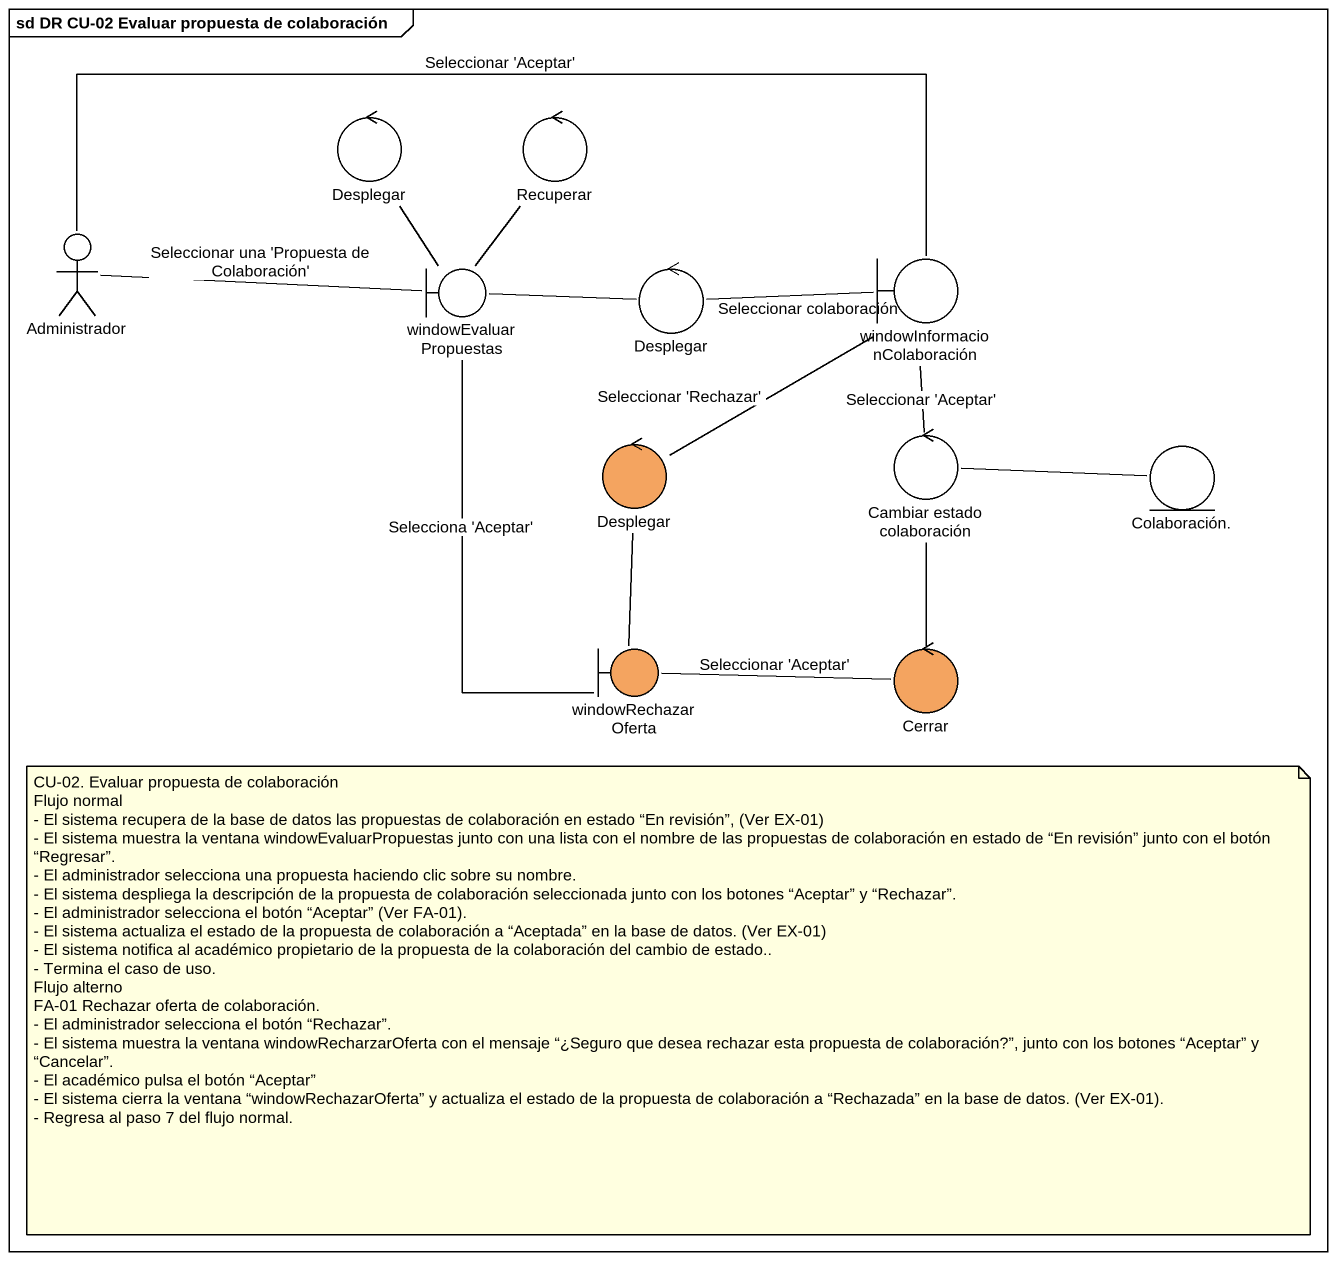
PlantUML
@startuml
mainframe sd DR CU-02 Evaluar propuesta de colaboración
control Desplegar
control Recuperar
actor Administrador
boundary windowEvaluarPropuestas
control "Desplegar" as Desplegar_2
boundary "windowInformacionColaboración" as windowInformacionColaboració
control "Desplegar" as Desplegar_3 #F4A460
control "Cambiar estado colaboración" as Cambiar_estado_colaboración
entity "Colaboración." as Colaboración
boundary windowRechazarOferta #F4A460
control Cerrar #F4A460
Recuperar -- windowEvaluarPropuestas
Administrador -right- windowEvaluarPropuestas : Seleccionar una 'Propuesta de Colaboración'
windowEvaluarPropuestas -up- Desplegar
windowEvaluarPropuestas -right- Desplegar_2
windowEvaluarPropuestas -- windowRechazarOferta : Selecciona 'Aceptar'
Desplegar_2 -right- windowInformacionColaboració : Seleccionar colaboración
windowInformacionColaboració -left- Administrador : Seleccionar 'Aceptar'
windowInformacionColaboració -- Desplegar_3 : Seleccionar 'Rechazar'
windowInformacionColaboració -- Cambiar_estado_colaboración : Seleccionar 'Aceptar'
Cambiar_estado_colaboración -right- Colaboración
windowRechazarOferta -up- Desplegar_3
windowRechazarOferta -right- Cerrar : Seleccionar 'Aceptar'
Cerrar -up- Cambiar_estado_colaboración
note as N1
  CU-02. Evaluar propuesta de colaboración
  Flujo normal
  - El sistema recupera de la base de datos las propuestas de colaboración en estado “En revisión”, (Ver EX-01)
  - El sistema muestra la ventana windowEvaluarPropuestas junto con una lista con el nombre de las propuestas de colaboración en estado de “En revisión” junto con el botón “Regresar”.
  - El administrador selecciona una propuesta haciendo clic sobre su nombre.
  - El sistema despliega la descripción de la propuesta de colaboración seleccionada junto con los botones “Aceptar” y “Rechazar”.
  - El administrador selecciona el botón “Aceptar” (Ver FA-01).
  - El sistema actualiza el estado de la propuesta de colaboración a “Aceptada” en la base de datos. (Ver EX-01)
  - El sistema notifica al académico propietario de la propuesta de la colaboración del cambio de estado..
  - Termina el caso de uso.
  Flujo alterno
  FA-01 Rechazar oferta de colaboración.
  - El administrador selecciona el botón “Rechazar”.
  - El sistema muestra la ventana windowRecharzarOferta con el mensaje “¿Seguro que desea rechazar esta propuesta de colaboración?”, junto con los botones “Aceptar” y “Cancelar”.
  - El académico pulsa el botón “Aceptar”
  - El sistema cierra la ventana “windowRechazarOferta” y actualiza el estado de la propuesta de colaboración a “Rechazada” en la base de datos. (Ver EX-01).
  - Regresa al paso 7 del flujo normal.
end note
@enduml
